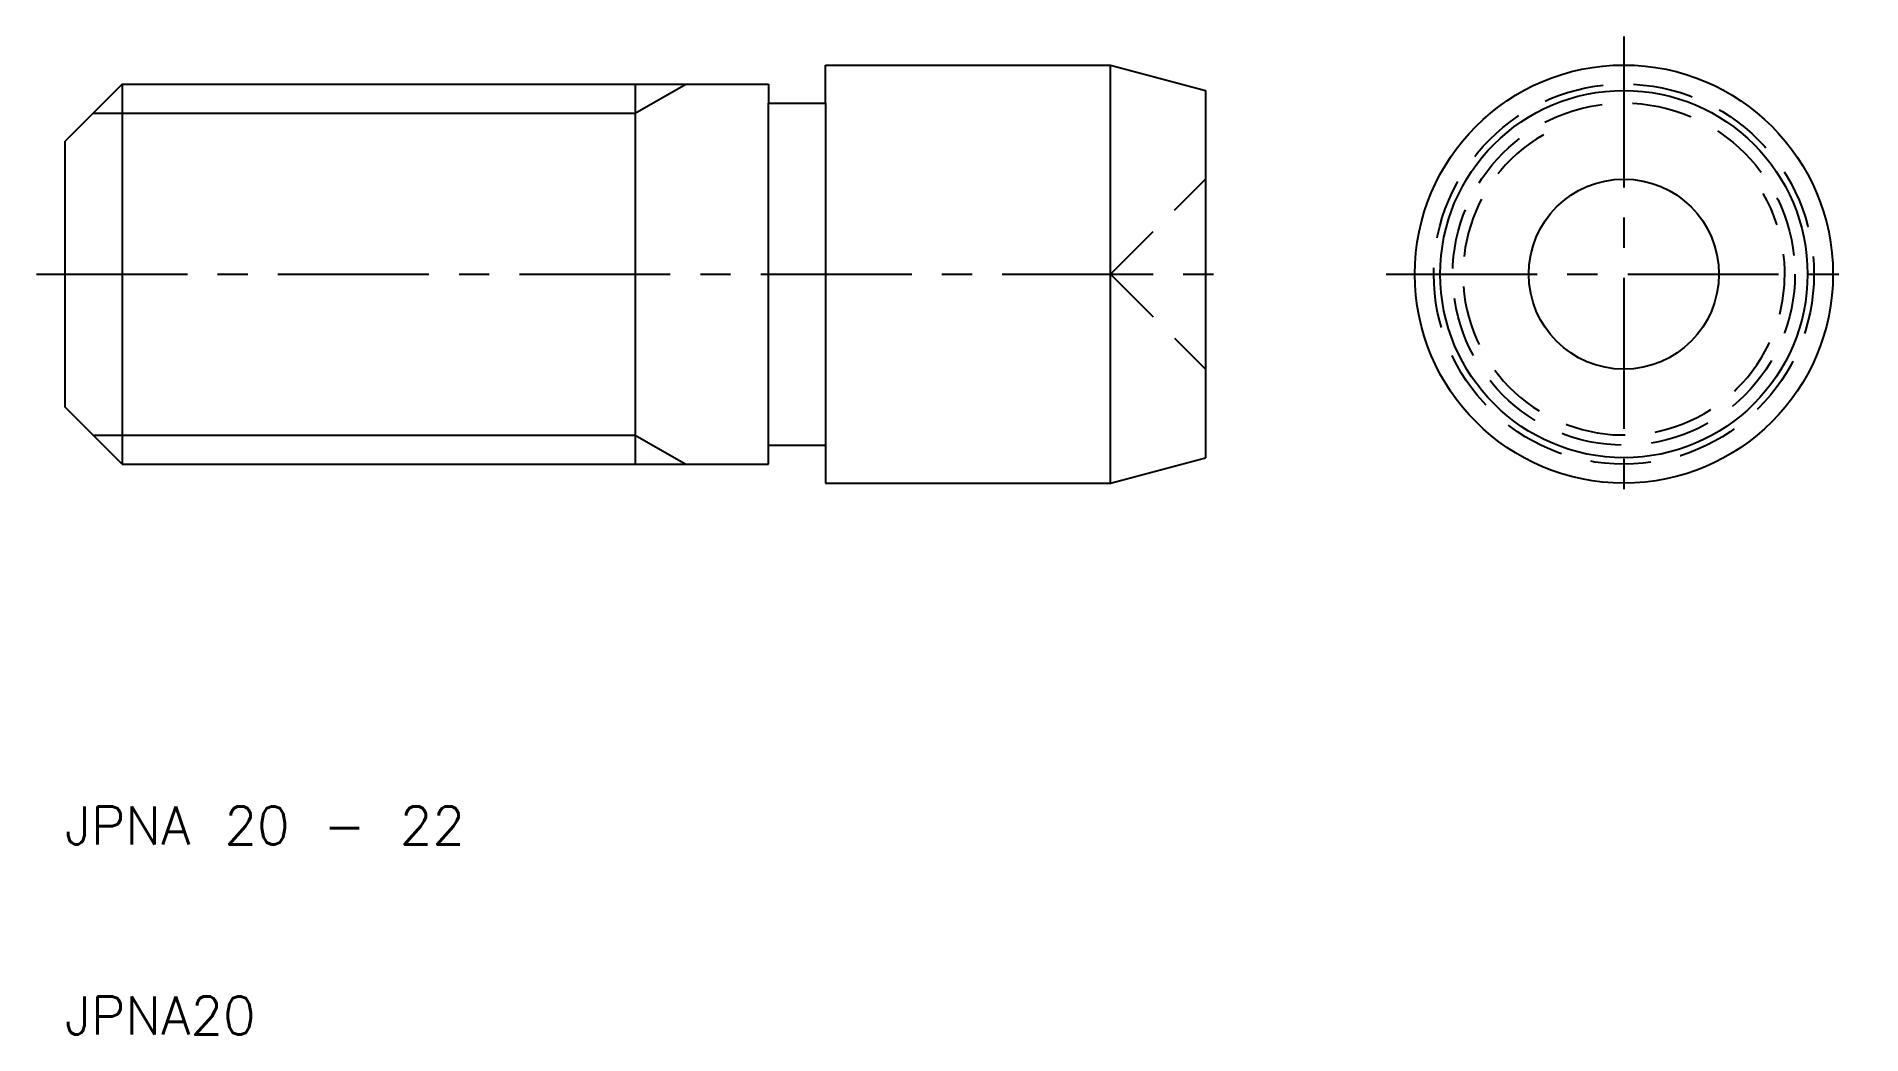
# Model space of a CAD drawing. Extents: x 8.5 to 104.5, y 10 to 62.5.
import ezdxf

# ---------------------------------------------------------------- set-up
doc = ezdxf.new("R2010")
doc.units = 0
doc.header["$LTSCALE"] = 0.25
doc.linetypes.add('CENTER', pattern=[50.8, 31.75, -6.35, 6.35, -6.35])
doc.linetypes.add('DASHED', pattern=[19.05, 12.7, -6.35])
doc.layers.get('0').update_dxf_attribs({"linetype": 'CONTINUOUS'})
doc.layers.add('CENTER', color=1, linetype='CENTER')
doc.styles.get("Standard").update_dxf_attribs({"font": 'txt.shx', "bigfont": 'extfont.shx'})

msp = doc.modelspace()

# ---------------------------------------------------------------- linework, layer by layer
for p, q in [((50, 61), (65, 61)), ((50, 59), (50, 61)), ((65, 39), (65, 61)), ((65, 61), (70, 59.66)), ((13, 60), (10, 57)), ((13, 60), (13, 40)), ((13, 60), (47, 60)), ((40, 60), (40, 40)), ((47, 60), (47, 59)), ((70, 59.66), (70, 40.34)), ((47, 41), (47, 59)), ((47, 59), (50, 59)), ((50, 59), (50, 41)), ((10, 43), (10, 57)), ((13, 40), (10, 43)), ((47, 40), (47, 41)), ((47, 41), (50, 41)), ((50, 41), (50, 39)), ((65, 39), (70, 40.34)), ((13, 40), (47, 40)), ((50, 39), (65, 39))]:
    msp.add_line(p, q)
at = {"color": 3}
for p, q in [((40, 58.467), (42.656, 60)), ((11.466, 58.467), (40, 58.467)), ((11.466, 41.533), (40, 41.533)), ((40, 41.533), (42.656, 40))]:
    msp.add_line(p, q, dxfattribs=at)
at = {"color": 3, "linetype": 'DASHED'}
for q in [(70, 55), (70, 45)]:
    msp.add_line((65, 50), q, dxfattribs=at)
for radius in [11, 9.66, 5]:
    msp.add_circle((92, 50), radius)
for radius in [10, 9]:
    msp.add_circle((92, 50), radius, dxfattribs=at)
msp.add_arc((92, 50), 8.466, 120, 30, dxfattribs=at)
at = {"layer": 'CENTER', "color": 1, "linetype": 'CENTER'}
for p, q in [((92, 62.5), (92, 37.5)), ((8.5, 50), (71.5, 50)), ((79.5, 50), (104.5, 50))]:
    msp.add_line(p, q, dxfattribs=at)

# ---------------------------------------------------------------- texts
for s, p in [('JPNA 20 - 22', (10, 20)), ('JPNA20', (10, 10))]:
    msp.add_text(s, height=2).set_placement(p)

doc.saveas('drawing.dxf')
